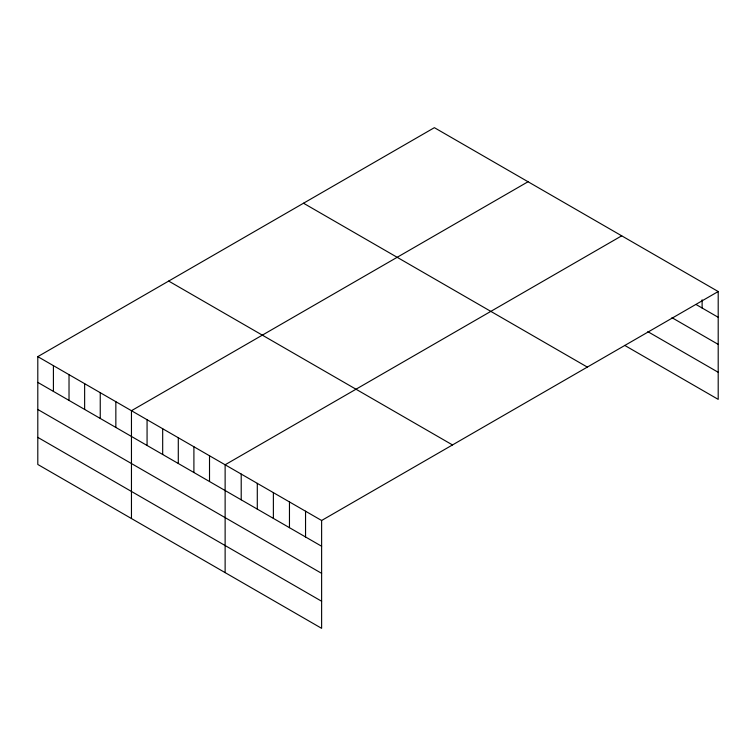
<?xml version="1.0" encoding="UTF-8"?>
<svg xmlns="http://www.w3.org/2000/svg" width="756" height="756" viewBox="0 0 756 756"><rect width="100%" height="100%" fill="white"/><g stroke="black" fill="none" stroke-linecap="round" stroke-linejoin="round"><path stroke-width="1.13" d="M718.2 291.532L321.621 520.497L321.621 628.33L37.8 464.467L37.8 356.634L434.379 127.669L718.2 291.532L718.2 399.366L624.711 345.397M528.038 181.742L131.459 410.706L131.459 518.54M621.697 235.825L225.127 464.779L225.127 572.613M696.087 304.526L718.2 317.293M671.961 317.681L718.2 344.377M647.835 331.657L718.2 372.283M303.506 203.222L587.327 367.095M168.673 281.071L452.494 444.934M37.8 356.634L321.621 520.497M37.8 382.385L321.621 546.248M37.8 409.469L321.621 573.341M37.8 437.374L321.621 601.247M702.116 299.811L702.116 308.004M305.547 511.207L305.547 536.968M289.463 501.927L289.463 527.679M273.379 492.638L273.379 518.399M257.295 483.349L257.295 509.109M241.211 474.069L241.211 499.82M209.516 455.764L209.516 481.525M193.905 446.758L193.905 472.509M178.293 437.743L178.293 463.504M162.682 428.728L162.682 454.488M147.07 419.722L147.07 445.473M115.848 401.691L115.848 427.452M100.246 392.676L100.246 418.437M84.634 383.67L84.634 409.421M69.023 374.655L69.023 400.415M53.411 365.639L53.411 391.4"/></g></svg>
